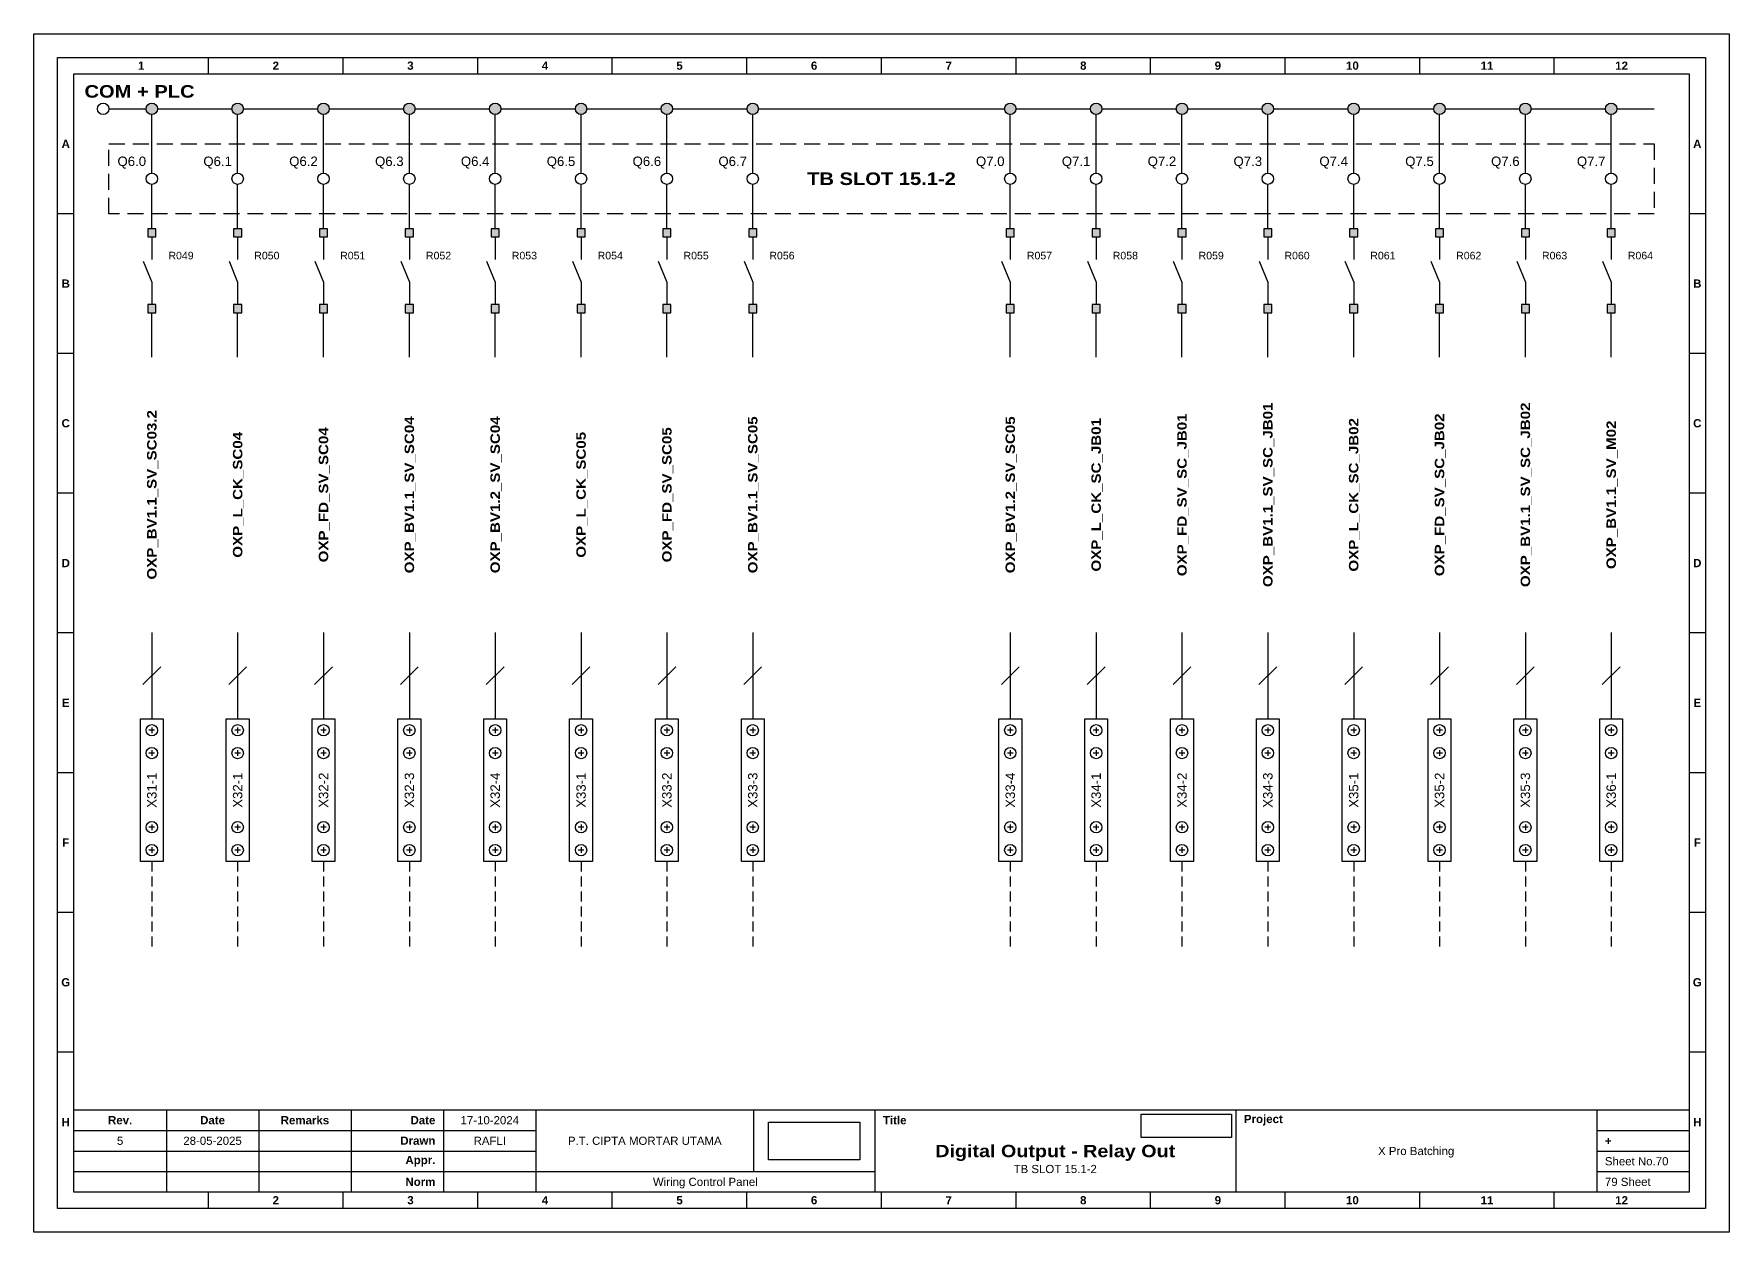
# Model space of a CAD drawing. Header units: millimetres. Extents: x 1512 to 2711, y 1342 to 1994.
# Drawn here: x 1512.4 to 1781.8, y 1572.7 to 1763.1 of the extents above; entities that cross this region are included whole.
import ezdxf
from ezdxf.enums import TextEntityAlignment as Align

# ---------------------------------------------------------------- set-up
doc = ezdxf.new("R2010")
doc.units = ezdxf.units.MM
doc.linetypes.add('HIDDEN', pattern=[9.525, 6.35, -3.175])
doc.styles.add('Bold', font='ariblk.ttf', dxfattribs={"height": 25.4})
doc.styles.get("Standard").update_dxf_attribs({"font": 'arial.ttf'})
picture_1 = doc.add_image_def('image1.png', size_in_pixel=(2048, 847))
picture_2 = doc.add_image_def('image2.png', size_in_pixel=(2092, 542))

# ---------------------------------------------------------------- blocks, each defined once
blk = doc.blocks.new('KOP MU PROJECT')
at = {"color": 6, "ltscale": 50}
for p, q in [((27.74, 184.05), (27.74, 186.66)), ((49.13, 184.05), (49.13, 186.66)), ((70.51, 184.05), (70.51, 186.66)), ((91.89, 184.05), (91.89, 186.66)), ((113.27, 184.05), (113.27, 186.66)), ((134.66, 184.05), (134.66, 186.66)), ((156.04, 184.05), (156.04, 186.66)), ((177.42, 184.05), (177.42, 186.66)), ((198.8, 184.05), (198.8, 186.66)), ((220.19, 184.05), (220.19, 186.66)), ((241.57, 184.05), (241.57, 186.66)), ((6.36, 161.84), (3.75, 161.84)), ((265.59, 161.84), (262.98, 161.84)), ((6.36, 139.63), (3.75, 139.63)), ((265.59, 139.63), (262.98, 139.63)), ((6.36, 117.42), (3.75, 117.42)), ((265.59, 117.42), (262.98, 117.42)), ((6.36, 95.22), (3.75, 95.22)), ((265.59, 95.22), (262.98, 95.22)), ((6.36, 73.01), (3.75, 73.01)), ((265.59, 73.01), (262.98, 73.01)), ((6.36, 50.8), (3.75, 50.8)), ((265.59, 50.8), (262.98, 50.8)), ((6.36, 28.59), (3.75, 28.59)), ((265.59, 28.59), (262.98, 28.59)), ((27.74, 3.75), (27.74, 6.36)), ((49.13, 3.75), (49.13, 6.36)), ((70.51, 3.75), (70.51, 6.36)), ((91.89, 3.75), (91.89, 6.36)), ((113.27, 3.75), (113.27, 6.36)), ((134.66, 3.75), (134.66, 6.36)), ((156.04, 3.75), (156.04, 6.36)), ((177.42, 3.75), (177.42, 6.36)), ((198.8, 3.75), (198.8, 6.36)), ((220.19, 3.75), (220.19, 6.36)), ((241.57, 3.75), (241.57, 6.36))]:
    blk.add_line(p, q, dxfattribs=at)
at = {"ltscale": 50}
for p, q in [((6.36, 19.41), (262.98, 19.41)), ((21.04, 19.41), (21.04, 6.36)), ((35.72, 19.41), (35.72, 6.36)), ((50.41, 19.41), (50.41, 6.36)), ((65.09, 19.41), (65.09, 6.36)), ((79.77, 19.41), (79.77, 6.36)), ((114.35, 19.41), (114.35, 9.62)), ((133.6, 19.41), (133.6, 6.36)), ((190.95, 19.41), (190.95, 6.36)), ((248.3, 19.41), (248.3, 6.36)), ((6.36, 16.15), (79.77, 16.15)), ((248.3, 16.15), (262.98, 16.15)), ((6.36, 12.89), (79.77, 12.89)), ((248.3, 12.89), (262.98, 12.89)), ((6.36, 9.62), (133.6, 9.62)), ((248.3, 9.62), (262.98, 9.62))]:
    blk.add_line(p, q, dxfattribs=at)
at = {"color": 1, "ltscale": 50}
blk.add_lwpolyline([(269.34, 0), (0, 0), (0, 190.41), (269.34, 190.41)], close=True, dxfattribs=at)
at = {"color": 6, "ltscale": 50}
for points in [[(265.59, 3.75), (3.75, 3.75), (3.75, 186.66), (265.59, 186.66)], [(262.98, 6.36), (6.36, 6.36), (6.36, 184.05), (262.98, 184.05)]]:
    blk.add_lwpolyline(points, close=True, dxfattribs=at)
at = {"ltscale": 50, "char_height": 1.305, "attachment_point": 4}
for s, width, heights, insert in [('\\pxqc;{\\fArial|b1|i0|c0|p34;1}', 21.3825, [2.51], (6.36, 185.36)), ('\\pxqc;{\\fArial|b1|i0|c0|p34;2}', 21.3825, [2.51], (27.74, 185.36)), ('\\pxqc;{\\fArial|b1|i0|c0|p34;3}', 21.3825, [2.51], (49.13, 185.36)), ('\\pxqc;{\\fArial|b1|i0|c0|p34;4}', 21.3825, [2.51], (70.51, 185.36)), ('\\pxqc;{\\fArial|b1|i0|c0|p34;5}', 21.3825, [2.51], (91.89, 185.36)), ('\\pxqc;{\\fArial|b1|i0|c0|p34;6}', 21.3825, [2.51], (113.27, 185.36)), ('\\pxqc;{\\fArial|b1|i0|c0|p34;7}', 21.3825, [2.51], (134.66, 185.36)), ('\\pxqc;{\\fArial|b1|i0|c0|p34;8}', 21.3825, [2.51], (156.04, 185.36)), ('\\pxqc;{\\fArial|b1|i0|c0|p34;9}', 21.3825, [2.51], (177.42, 185.36)), ('\\pxqc;{\\fArial|b1|i0|c0|p34;10}', 21.3825, [2.51], (198.8, 185.36)), ('\\pxqc;{\\fArial|b1|i0|c0|p34;11}', 21.3825, [2.51], (220.19, 185.36)), ('\\pxqc;{\\fArial|b1|i0|c0|p34;12}', 21.3825, [2.51], (241.57, 185.36)), ('\\pxqc;{\\fArial|b1|i0|c0|p34;A}', 2.61, [2.51], (3.75, 172.95)), ('\\pxqc;{\\fArial|b1|i0|c0|p34;A}', 2.61, [2.51], (262.98, 172.95)), ('\\pxqc;{\\fArial|b1|i0|c0|p34;B}', 2.61, [2.51], (3.75, 150.74)), ('\\pxqc;{\\fArial|b1|i0|c0|p34;B}', 2.61, [2.51], (262.98, 150.74)), ('\\pxqc;{\\fArial|b1|i0|c0|p34;C}', 2.61, [2.51], (3.75, 128.53)), ('\\pxqc;{\\fArial|b1|i0|c0|p34;C}', 2.61, [2.51], (262.98, 128.53)), ('\\pxqc;{\\fArial|b1|i0|c0|p34;D}', 2.61, [2.51], (3.75, 106.32)), ('\\pxqc;{\\fArial|b1|i0|c0|p34;D}', 2.61, [2.51], (262.98, 106.32)), ('\\pxqc;{\\fArial|b1|i0|c0|p34;E}', 2.61, [2.51], (3.75, 84.11)), ('\\pxqc;{\\fArial|b1|i0|c0|p34;E}', 2.61, [2.51], (262.98, 84.11)), ('\\pxqc;{\\fArial|b1|i0|c0|p34;F}', 2.61, [2.51], (3.75, 61.9)), ('\\pxqc;{\\fArial|b1|i0|c0|p34;F}', 2.61, [2.51], (262.98, 61.9)), ('\\pxqc;{\\fArial|b1|i0|c0|p34;G}', 2.61, [2.51], (3.75, 39.69)), ('\\pxqc;{\\fArial|b1|i0|c0|p34;G}', 2.61, [2.51], (262.98, 39.69)), ('\\pxqc;{\\fArial|b1|i0|c0|p34;H}', 2.61, [2.51], (3.75, 17.47)), ('\\pxqc;{\\fArial|b1|i0|c0|p34;Rev.}', 14.6811, [2.88], (6.36, 17.78)), ('\\pxqc;{\\fArial|b1|i0|c0|p34;Date}', 14.6811, [2.88], (21.04, 17.78)), ('\\pxqc;{\\fArial|b1|i0|c0|p34;Remarks}', 14.6811, [2.88], (35.72, 17.78)), ('\\pxqr;{\\fArial|b1|i0|c0|p34;Date}', 13.3761, [2.88], (50.41, 17.78)), ('\\pxql;{\\fArial|b1|i0|c0|p34;Title}', 50.2419, [2.88], (134.9, 17.78)), ('\\pxql;{\\fArial|b1|i0|c0|p34;Project}', 50.2419, [2.88], (192.25, 17.78)), ('\\pxqc;{\\fArial|b1|i0|c0|p34;H}', 2.61, [2.51], (262.98, 17.47)), ('\\pxqr;{\\fArial|b1|i0|c0|p34;Drawn}', 13.3761, [2.88], (50.41, 14.52)), ('\\pxql;{\\fArial|b1|i0|c0|p34;+}', 14.6811, [2.88], (249.61, 14.52)), ('\\pxqr;{\\fArial|b1|i0|c0|p34;Appr.}', 13.3761, [2.88], (50.41, 11.26)), ('\\pxqr;{\\fArial|b1|i0|c0|p34;Norm}', 13.3761, [2.88], (50.41, 7.99)), ('\\pxqc;{\\fArial|b1|i0|c0|p34;2}', 21.3825, [2.51], (27.74, 5.06)), ('\\pxqc;{\\fArial|b1|i0|c0|p34;3}', 21.3825, [2.51], (49.13, 5.06)), ('\\pxqc;{\\fArial|b1|i0|c0|p34;4}', 21.3825, [2.51], (70.51, 5.06)), ('\\pxqc;{\\fArial|b1|i0|c0|p34;5}', 21.3825, [2.51], (91.89, 5.06)), ('\\pxqc;{\\fArial|b1|i0|c0|p34;6}', 21.3825, [2.51], (113.27, 5.06)), ('\\pxqc;{\\fArial|b1|i0|c0|p34;7}', 21.3825, [2.51], (134.66, 5.06)), ('\\pxqc;{\\fArial|b1|i0|c0|p34;8}', 21.3825, [2.51], (156.04, 5.06)), ('\\pxqc;{\\fArial|b1|i0|c0|p34;9}', 21.3825, [2.51], (177.42, 5.06)), ('\\pxqc;{\\fArial|b1|i0|c0|p34;10}', 21.3825, [2.51], (198.8, 5.06)), ('\\pxqc;{\\fArial|b1|i0|c0|p34;11}', 21.3825, [2.51], (220.19, 5.06)), ('\\pxqc;{\\fArial|b1|i0|c0|p34;12}', 21.3825, [2.51], (241.57, 5.06))]:
    blk.add_mtext_dynamic_manual_height_columns(s, width=width, gutter_width=0.0326, heights=heights, dxfattribs=dict(at, insert=insert))
at = {"ltscale": 50}
for tag, p in [('DATECREATED', (72.43, 17.78)), ('REV', (13.7, 14.52)), ('REVDATE', (28.38, 14.52)), ('REMARKS', (43.06, 14.52)), ('DRAWN', (72.43, 14.52)), ('COMPANY', (97.06, 14.52)), ('PROJECT', (219.62, 12.89)), ('APPR', (72.43, 11.26)), ('NORM', (72.43, 7.99)), ('DRAWINGCATEGORY', (106.68, 7.99)), ('DESCRIPTION', (162.27, 10.03))]:
    blk.add_attdef(tag, text='', height=1.3, dxfattribs=at).set_placement(p, align=Align.MIDDLE_CENTER)
at = {"ltscale": 50, "style": 'Bold'}
blk.add_attdef('TITLE', text='', height=1.96, dxfattribs=at).set_placement((162.27, 12.89), align=Align.MIDDLE_CENTER)
at = {"ltscale": 50}
for tag, p in [('SHEETNUMBER', (249.61, 11.26)), ('TOTALSHEET', (249.61, 7.99))]:
    blk.add_attdef(tag, text='', height=1.3, dxfattribs=at).set_placement(p, align=Align.MIDDLE_LEFT)
image = blk.add_image(picture_1, insert=(116.72, 11.48), size_in_units=(14.5, 6), dxfattribs=at)
image.dxf.flags = 15
image = blk.add_image(picture_2, insert=(175.94, 15.04), size_in_units=(14.36, 3.72), dxfattribs=at)
image.dxf.flags = 15

msp = doc.modelspace()

# ---------------------------------------------------------------- hatches: boundary and pattern name
at = {"true_color": 0x105689}
h = msp.add_hatch(color=146, dxfattribs=at)
h.dxf.hatch_style = 1
h.paths.add_polyline_path([(1763.95, 1751.15, 1), (1762.14, 1751.15, 1)])
h.paths.add_polyline_path([(1750.31, 1751.15, 1), (1748.5, 1751.15, 1)])
h.paths.add_polyline_path([(1736.67, 1751.15, 1), (1734.86, 1751.15, 1)])
h.paths.add_polyline_path([(1723.03, 1751.15, 1), (1721.22, 1751.15, 1)])
h.paths.add_polyline_path([(1709.39, 1751.15, 1), (1707.58, 1751.15, 1)])
h.paths.add_polyline_path([(1695.75, 1751.15, 1), (1693.94, 1751.15, 1)])
h.paths.add_polyline_path([(1682.11, 1751.15, 1), (1680.3, 1751.15, 1)])
h.paths.add_polyline_path([(1668.47, 1751.15, 1), (1666.66, 1751.15, 1)])
h.paths.add_polyline_path([(1627.56, 1751.15, 1), (1625.74, 1751.15, 1)])
h.paths.add_polyline_path([(1613.92, 1751.15, 1), (1612.1, 1751.15, 1)])
h.paths.add_polyline_path([(1600.28, 1751.15, 1), (1598.46, 1751.15, 1)])
h.paths.add_polyline_path([(1586.64, 1751.15, 1), (1584.82, 1751.15, 1)])
h.paths.add_polyline_path([(1573, 1751.15, 1), (1571.18, 1751.15, 1)])
h.paths.add_polyline_path([(1559.36, 1751.15, 1), (1557.54, 1751.15, 1)])
h.paths.add_polyline_path([(1545.72, 1751.15, 1), (1543.9, 1751.15, 1)])
h.paths.add_polyline_path([(1532.08, 1751.15, 1), (1530.26, 1751.15, 1)])
h = msp.add_hatch(color=256)
h.dxf.hatch_style = 1
h.paths.add_polyline_path([(1530.53, 1732.09), (1530.53, 1730.81), (1531.81, 1730.81), (1531.81, 1732.09)])
h.paths.add_polyline_path([(1530.53, 1718.76), (1531.81, 1718.76), (1531.81, 1720.04), (1530.53, 1720.04)])
h = msp.add_hatch(color=256)
h.dxf.hatch_style = 1
h.paths.add_polyline_path([(1544.17, 1732.09), (1544.17, 1730.81), (1545.45, 1730.81), (1545.45, 1732.09)])
h.paths.add_polyline_path([(1544.17, 1718.76), (1545.45, 1718.76), (1545.45, 1720.04), (1544.17, 1720.04)])
h = msp.add_hatch(color=256)
h.dxf.hatch_style = 1
h.paths.add_polyline_path([(1557.81, 1732.09), (1557.81, 1730.81), (1559.09, 1730.81), (1559.09, 1732.09)])
h.paths.add_polyline_path([(1557.81, 1718.76), (1559.09, 1718.76), (1559.09, 1720.04), (1557.81, 1720.04)])
h = msp.add_hatch(color=256)
h.dxf.hatch_style = 1
h.paths.add_polyline_path([(1571.45, 1732.09), (1571.45, 1730.81), (1572.73, 1730.81), (1572.73, 1732.09)])
h.paths.add_polyline_path([(1571.45, 1718.76), (1572.73, 1718.76), (1572.73, 1720.04), (1571.45, 1720.04)])
h = msp.add_hatch(color=256)
h.dxf.hatch_style = 1
h.paths.add_polyline_path([(1585.09, 1732.09), (1585.09, 1730.81), (1586.37, 1730.81), (1586.37, 1732.09)])
h.paths.add_polyline_path([(1585.09, 1718.76), (1586.37, 1718.76), (1586.37, 1720.04), (1585.09, 1720.04)])
h = msp.add_hatch(color=256)
h.dxf.hatch_style = 1
h.paths.add_polyline_path([(1598.73, 1732.09), (1598.73, 1730.81), (1600.01, 1730.81), (1600.01, 1732.09)])
h.paths.add_polyline_path([(1598.73, 1718.76), (1600.01, 1718.76), (1600.01, 1720.04), (1598.73, 1720.04)])
h = msp.add_hatch(color=256)
h.dxf.hatch_style = 1
h.paths.add_polyline_path([(1612.37, 1732.09), (1612.37, 1730.81), (1613.65, 1730.81), (1613.65, 1732.09)])
h.paths.add_polyline_path([(1612.37, 1718.76), (1613.65, 1718.76), (1613.65, 1720.04), (1612.37, 1720.04)])
h = msp.add_hatch(color=256)
h.dxf.hatch_style = 1
h.paths.add_polyline_path([(1626.01, 1732.09), (1626.01, 1730.81), (1627.29, 1730.81), (1627.29, 1732.09)])
h.paths.add_polyline_path([(1626.01, 1718.76), (1627.29, 1718.76), (1627.29, 1720.04), (1626.01, 1720.04)])
h = msp.add_hatch(color=256)
h.dxf.hatch_style = 1
h.paths.add_polyline_path([(1666.93, 1732.09), (1666.93, 1730.81), (1668.21, 1730.81), (1668.21, 1732.09)])
h.paths.add_polyline_path([(1666.93, 1718.76), (1668.21, 1718.76), (1668.21, 1720.04), (1666.93, 1720.04)])
h = msp.add_hatch(color=256)
h.dxf.hatch_style = 1
h.paths.add_polyline_path([(1680.57, 1732.09), (1680.57, 1730.81), (1681.85, 1730.81), (1681.85, 1732.09)])
h.paths.add_polyline_path([(1680.57, 1718.76), (1681.85, 1718.76), (1681.85, 1720.04), (1680.57, 1720.04)])
h = msp.add_hatch(color=256)
h.dxf.hatch_style = 1
h.paths.add_polyline_path([(1694.21, 1732.09), (1694.21, 1730.81), (1695.49, 1730.81), (1695.49, 1732.09)])
h.paths.add_polyline_path([(1694.21, 1718.76), (1695.49, 1718.76), (1695.49, 1720.04), (1694.21, 1720.04)])
h = msp.add_hatch(color=256)
h.dxf.hatch_style = 1
h.paths.add_polyline_path([(1707.85, 1732.09), (1707.85, 1730.81), (1709.13, 1730.81), (1709.13, 1732.09)])
h.paths.add_polyline_path([(1707.85, 1718.76), (1709.13, 1718.76), (1709.13, 1720.04), (1707.85, 1720.04)])
h = msp.add_hatch(color=256)
h.dxf.hatch_style = 1
h.paths.add_polyline_path([(1721.49, 1732.09), (1721.49, 1730.81), (1722.77, 1730.81), (1722.77, 1732.09)])
h.paths.add_polyline_path([(1721.49, 1718.76), (1722.77, 1718.76), (1722.77, 1720.04), (1721.49, 1720.04)])
h = msp.add_hatch(color=256)
h.dxf.hatch_style = 1
h.paths.add_polyline_path([(1735.13, 1732.09), (1735.13, 1730.81), (1736.41, 1730.81), (1736.41, 1732.09)])
h.paths.add_polyline_path([(1735.13, 1718.76), (1736.41, 1718.76), (1736.41, 1720.04), (1735.13, 1720.04)])
h = msp.add_hatch(color=256)
h.dxf.hatch_style = 1
h.paths.add_polyline_path([(1748.77, 1732.09), (1748.77, 1730.81), (1750.05, 1730.81), (1750.05, 1732.09)])
h.paths.add_polyline_path([(1748.77, 1718.76), (1750.05, 1718.76), (1750.05, 1720.04), (1748.77, 1720.04)])
h = msp.add_hatch(color=256)
h.dxf.hatch_style = 1
h.paths.add_polyline_path([(1762.41, 1732.09), (1762.41, 1730.81), (1763.69, 1730.81), (1763.69, 1732.09)])
h.paths.add_polyline_path([(1762.41, 1718.76), (1763.69, 1718.76), (1763.69, 1720.04), (1762.41, 1720.04)])

# ---------------------------------------------------------------- linework, layer by layer
at = {"color": 146, "true_color": 0x105689}
for p, q in [((1524.35, 1751.15), (1530.26, 1751.15)), ((1532.08, 1751.15), (1543.9, 1751.15)), ((1545.72, 1751.15), (1557.54, 1751.15)), ((1559.36, 1751.15), (1571.18, 1751.15)), ((1573, 1751.15), (1584.82, 1751.15)), ((1586.64, 1751.15), (1598.46, 1751.15)), ((1600.28, 1751.15), (1612.1, 1751.15)), ((1613.92, 1751.15), (1625.74, 1751.15)), ((1627.56, 1751.15), (1666.66, 1751.15)), ((1668.47, 1751.15), (1680.3, 1751.15)), ((1682.11, 1751.15), (1693.94, 1751.15)), ((1695.75, 1751.15), (1707.58, 1751.15)), ((1709.39, 1751.15), (1721.22, 1751.15)), ((1723.03, 1751.15), (1734.86, 1751.15)), ((1736.67, 1751.15), (1748.5, 1751.15)), ((1750.31, 1751.15), (1762.14, 1751.15)), ((1763.95, 1751.15), (1769.87, 1751.15)), ((1531.17, 1740.95), (1531.17, 1750.24)), ((1544.81, 1740.95), (1544.81, 1750.24)), ((1558.45, 1740.95), (1558.45, 1750.24)), ((1572.09, 1740.95), (1572.09, 1750.24)), ((1585.73, 1740.95), (1585.73, 1750.24)), ((1599.37, 1740.95), (1599.37, 1750.24)), ((1613.01, 1740.95), (1613.01, 1750.24)), ((1626.65, 1740.95), (1626.65, 1750.24)), ((1667.57, 1740.95), (1667.57, 1750.24)), ((1681.21, 1740.95), (1681.21, 1750.24)), ((1694.85, 1740.95), (1694.85, 1750.24)), ((1708.49, 1740.95), (1708.49, 1750.24)), ((1722.13, 1740.95), (1722.13, 1750.24)), ((1735.77, 1740.95), (1735.77, 1750.24)), ((1749.41, 1740.95), (1749.41, 1750.24)), ((1763.05, 1740.95), (1763.05, 1750.24)), ((1531.17, 1732.09), (1531.17, 1739.14)), ((1544.81, 1732.09), (1544.81, 1739.14)), ((1558.45, 1732.09), (1558.45, 1739.14)), ((1572.09, 1732.09), (1572.09, 1739.14)), ((1585.73, 1732.09), (1585.73, 1739.14)), ((1599.37, 1732.09), (1599.37, 1739.14)), ((1613.01, 1732.09), (1613.01, 1739.14)), ((1626.65, 1732.09), (1626.65, 1739.14)), ((1667.57, 1732.09), (1667.57, 1739.14)), ((1681.21, 1732.09), (1681.21, 1739.14)), ((1694.85, 1732.09), (1694.85, 1739.14)), ((1708.49, 1732.09), (1708.49, 1739.14)), ((1722.13, 1732.09), (1722.13, 1739.14)), ((1735.77, 1732.09), (1735.77, 1739.14)), ((1749.41, 1732.09), (1749.41, 1739.14)), ((1763.05, 1732.09), (1763.05, 1739.14)), ((1531.17, 1711.7), (1531.17, 1718.76)), ((1544.81, 1711.7), (1544.81, 1718.76)), ((1558.45, 1711.7), (1558.45, 1718.76)), ((1572.09, 1711.7), (1572.09, 1718.76)), ((1585.73, 1711.7), (1585.73, 1718.76)), ((1599.37, 1711.7), (1599.37, 1718.76)), ((1613.01, 1711.7), (1613.01, 1718.76)), ((1626.65, 1711.7), (1626.65, 1718.76)), ((1667.57, 1711.7), (1667.57, 1718.76)), ((1681.21, 1711.7), (1681.21, 1718.76)), ((1694.85, 1711.7), (1694.85, 1718.76)), ((1708.49, 1711.7), (1708.49, 1718.76)), ((1722.13, 1711.7), (1722.13, 1718.76)), ((1735.77, 1711.7), (1735.77, 1718.76)), ((1749.41, 1711.7), (1749.41, 1718.76)), ((1763.05, 1711.7), (1763.05, 1718.76)), ((1531.17, 1667.94), (1531.17, 1654.22)), ((1544.81, 1667.94), (1544.81, 1654.22)), ((1558.45, 1667.94), (1558.45, 1654.22)), ((1572.09, 1667.94), (1572.09, 1654.22)), ((1585.73, 1667.94), (1585.73, 1654.22)), ((1599.37, 1667.94), (1599.37, 1654.22)), ((1613.01, 1667.94), (1613.01, 1654.22)), ((1626.65, 1667.94), (1626.65, 1654.22)), ((1667.57, 1667.94), (1667.57, 1654.22)), ((1681.21, 1667.94), (1681.21, 1654.22)), ((1694.85, 1667.94), (1694.85, 1654.22)), ((1708.49, 1667.94), (1708.49, 1654.22)), ((1722.13, 1667.94), (1722.13, 1654.22)), ((1735.77, 1667.94), (1735.77, 1654.22)), ((1749.41, 1667.94), (1749.41, 1654.22)), ((1763.05, 1667.94), (1763.05, 1654.22)), ((1529.76, 1659.66), (1532.59, 1662.49)), ((1543.4, 1659.66), (1546.22, 1662.49)), ((1557.04, 1659.66), (1559.86, 1662.49)), ((1570.68, 1659.66), (1573.5, 1662.49)), ((1584.32, 1659.66), (1587.14, 1662.49)), ((1597.96, 1659.66), (1600.78, 1662.49)), ((1611.6, 1659.66), (1614.42, 1662.49)), ((1625.23, 1659.66), (1628.06, 1662.49)), ((1666.15, 1659.66), (1668.98, 1662.49)), ((1679.79, 1659.66), (1682.62, 1662.49)), ((1693.43, 1659.66), (1696.26, 1662.49)), ((1707.07, 1659.66), (1709.9, 1662.49)), ((1720.71, 1659.66), (1723.54, 1662.49)), ((1734.35, 1659.66), (1737.18, 1662.49)), ((1747.99, 1659.66), (1750.82, 1662.49)), ((1761.63, 1659.66), (1764.46, 1662.49))]:
    msp.add_line(p, q, dxfattribs=at)
at = {"ltscale": 50}
for p, q in [((1531.17, 1730.81), (1531.17, 1727.22)), ((1544.81, 1730.81), (1544.81, 1727.22)), ((1558.45, 1730.81), (1558.45, 1727.22)), ((1572.09, 1730.81), (1572.09, 1727.22)), ((1585.73, 1730.81), (1585.73, 1727.22)), ((1599.37, 1730.81), (1599.37, 1727.22)), ((1613.01, 1730.81), (1613.01, 1727.22)), ((1626.65, 1730.81), (1626.65, 1727.22)), ((1667.57, 1730.81), (1667.57, 1727.22)), ((1681.21, 1730.81), (1681.21, 1727.22)), ((1694.85, 1730.81), (1694.85, 1727.22)), ((1708.49, 1730.81), (1708.49, 1727.22)), ((1722.13, 1730.81), (1722.13, 1727.22)), ((1735.77, 1730.81), (1735.77, 1727.22)), ((1749.41, 1730.81), (1749.41, 1727.22)), ((1763.05, 1730.81), (1763.05, 1727.22)), ((1529.8, 1726.94), (1531.17, 1723.63)), ((1543.44, 1726.94), (1544.81, 1723.63)), ((1557.08, 1726.94), (1558.45, 1723.63)), ((1570.72, 1726.94), (1572.09, 1723.63)), ((1584.36, 1726.94), (1585.73, 1723.63)), ((1598, 1726.94), (1599.37, 1723.63)), ((1611.64, 1726.94), (1613.01, 1723.63)), ((1625.28, 1726.94), (1626.65, 1723.63)), ((1666.19, 1726.94), (1667.57, 1723.63)), ((1679.83, 1726.94), (1681.21, 1723.63)), ((1693.47, 1726.94), (1694.85, 1723.63)), ((1707.11, 1726.94), (1708.49, 1723.63)), ((1720.75, 1726.94), (1722.13, 1723.63)), ((1734.39, 1726.94), (1735.77, 1723.63)), ((1748.03, 1726.94), (1749.41, 1723.63)), ((1761.67, 1726.94), (1763.05, 1723.63)), ((1531.17, 1723.63), (1531.17, 1720.04)), ((1544.81, 1723.63), (1544.81, 1720.04)), ((1558.45, 1723.63), (1558.45, 1720.04)), ((1572.09, 1723.63), (1572.09, 1720.04)), ((1585.73, 1723.63), (1585.73, 1720.04)), ((1599.37, 1723.63), (1599.37, 1720.04)), ((1613.01, 1723.63), (1613.01, 1720.04)), ((1626.65, 1723.63), (1626.65, 1720.04)), ((1667.57, 1723.63), (1667.57, 1720.04)), ((1681.21, 1723.63), (1681.21, 1720.04)), ((1694.85, 1723.63), (1694.85, 1720.04)), ((1708.49, 1723.63), (1708.49, 1720.04)), ((1722.13, 1723.63), (1722.13, 1720.04)), ((1735.77, 1723.63), (1735.77, 1720.04)), ((1749.41, 1723.63), (1749.41, 1720.04)), ((1763.05, 1723.63), (1763.05, 1720.04))]:
    msp.add_line(p, q, dxfattribs=at)
at = {"color": 6}
for p, q in [((1531.62, 1652.4), (1530.72, 1652.4)), ((1531.17, 1652.86), (1531.17, 1651.95)), ((1545.26, 1652.4), (1544.36, 1652.4)), ((1544.81, 1652.86), (1544.81, 1651.95)), ((1558.9, 1652.4), (1558, 1652.4)), ((1558.45, 1652.86), (1558.45, 1651.95)), ((1572.54, 1652.4), (1571.64, 1652.4)), ((1572.09, 1652.86), (1572.09, 1651.95)), ((1586.18, 1652.4), (1585.28, 1652.4)), ((1585.73, 1652.86), (1585.73, 1651.95)), ((1599.82, 1652.4), (1598.92, 1652.4)), ((1599.37, 1652.86), (1599.37, 1651.95)), ((1613.46, 1652.4), (1612.56, 1652.4)), ((1613.01, 1652.86), (1613.01, 1651.95)), ((1627.1, 1652.4), (1626.2, 1652.4)), ((1626.65, 1652.86), (1626.65, 1651.95)), ((1668.02, 1652.4), (1667.11, 1652.4)), ((1667.57, 1652.86), (1667.57, 1651.95)), ((1681.66, 1652.4), (1680.75, 1652.4)), ((1681.21, 1652.86), (1681.21, 1651.95)), ((1695.3, 1652.4), (1694.39, 1652.4)), ((1694.85, 1652.86), (1694.85, 1651.95)), ((1708.94, 1652.4), (1708.03, 1652.4)), ((1708.49, 1652.86), (1708.49, 1651.95)), ((1722.58, 1652.4), (1721.67, 1652.4)), ((1722.13, 1652.86), (1722.13, 1651.95)), ((1736.22, 1652.4), (1735.31, 1652.4)), ((1735.77, 1652.86), (1735.77, 1651.95)), ((1749.86, 1652.4), (1748.95, 1652.4)), ((1749.41, 1652.86), (1749.41, 1651.95)), ((1763.5, 1652.4), (1762.59, 1652.4)), ((1763.05, 1652.86), (1763.05, 1651.95)), ((1531.62, 1648.78), (1530.72, 1648.78)), ((1531.17, 1649.23), (1531.17, 1648.32)), ((1545.26, 1648.78), (1544.36, 1648.78)), ((1544.81, 1649.23), (1544.81, 1648.32)), ((1558.9, 1648.78), (1558, 1648.78)), ((1558.45, 1649.23), (1558.45, 1648.32)), ((1572.54, 1648.78), (1571.64, 1648.78)), ((1572.09, 1649.23), (1572.09, 1648.32)), ((1586.18, 1648.78), (1585.28, 1648.78)), ((1585.73, 1649.23), (1585.73, 1648.32)), ((1599.82, 1648.78), (1598.92, 1648.78)), ((1599.37, 1649.23), (1599.37, 1648.32)), ((1613.46, 1648.78), (1612.56, 1648.78)), ((1613.01, 1649.23), (1613.01, 1648.32)), ((1627.1, 1648.78), (1626.2, 1648.78)), ((1626.65, 1649.23), (1626.65, 1648.32)), ((1668.02, 1648.78), (1667.11, 1648.78)), ((1667.57, 1649.23), (1667.57, 1648.32)), ((1681.66, 1648.78), (1680.75, 1648.78)), ((1681.21, 1649.23), (1681.21, 1648.32)), ((1695.3, 1648.78), (1694.39, 1648.78)), ((1694.85, 1649.23), (1694.85, 1648.32)), ((1708.94, 1648.78), (1708.03, 1648.78)), ((1708.49, 1649.23), (1708.49, 1648.32)), ((1722.58, 1648.78), (1721.67, 1648.78)), ((1722.13, 1649.23), (1722.13, 1648.32)), ((1736.22, 1648.78), (1735.31, 1648.78)), ((1735.77, 1649.23), (1735.77, 1648.32)), ((1749.86, 1648.78), (1748.95, 1648.78)), ((1749.41, 1649.23), (1749.41, 1648.32)), ((1763.5, 1648.78), (1762.59, 1648.78)), ((1763.05, 1649.23), (1763.05, 1648.32)), ((1531.62, 1636.99), (1530.72, 1636.99)), ((1531.17, 1637.44), (1531.17, 1636.54)), ((1545.26, 1636.99), (1544.36, 1636.99)), ((1544.81, 1637.44), (1544.81, 1636.54)), ((1558.9, 1636.99), (1558, 1636.99)), ((1558.45, 1637.44), (1558.45, 1636.54)), ((1572.54, 1636.99), (1571.64, 1636.99)), ((1572.09, 1637.44), (1572.09, 1636.54)), ((1586.18, 1636.99), (1585.28, 1636.99)), ((1585.73, 1637.44), (1585.73, 1636.54)), ((1599.82, 1636.99), (1598.92, 1636.99)), ((1599.37, 1637.44), (1599.37, 1636.54)), ((1613.46, 1636.99), (1612.56, 1636.99)), ((1613.01, 1637.44), (1613.01, 1636.54)), ((1627.1, 1636.99), (1626.2, 1636.99)), ((1626.65, 1637.44), (1626.65, 1636.54)), ((1668.02, 1636.99), (1667.11, 1636.99)), ((1667.57, 1637.44), (1667.57, 1636.54)), ((1681.66, 1636.99), (1680.75, 1636.99)), ((1681.21, 1637.44), (1681.21, 1636.54)), ((1695.3, 1636.99), (1694.39, 1636.99)), ((1694.85, 1637.44), (1694.85, 1636.54)), ((1708.94, 1636.99), (1708.03, 1636.99)), ((1708.49, 1637.44), (1708.49, 1636.54)), ((1722.58, 1636.99), (1721.67, 1636.99)), ((1722.13, 1637.44), (1722.13, 1636.54)), ((1736.22, 1636.99), (1735.31, 1636.99)), ((1735.77, 1637.44), (1735.77, 1636.54)), ((1749.86, 1636.99), (1748.95, 1636.99)), ((1749.41, 1637.44), (1749.41, 1636.54)), ((1763.5, 1636.99), (1762.59, 1636.99)), ((1763.05, 1637.44), (1763.05, 1636.54)), ((1531.62, 1633.36), (1530.72, 1633.36)), ((1531.17, 1633.82), (1531.17, 1632.91)), ((1545.26, 1633.36), (1544.36, 1633.36)), ((1544.81, 1633.82), (1544.81, 1632.91)), ((1558.9, 1633.36), (1558, 1633.36)), ((1558.45, 1633.82), (1558.45, 1632.91)), ((1572.54, 1633.36), (1571.64, 1633.36)), ((1572.09, 1633.82), (1572.09, 1632.91)), ((1586.18, 1633.36), (1585.28, 1633.36)), ((1585.73, 1633.82), (1585.73, 1632.91)), ((1599.82, 1633.36), (1598.92, 1633.36)), ((1599.37, 1633.82), (1599.37, 1632.91)), ((1613.46, 1633.36), (1612.56, 1633.36)), ((1613.01, 1633.82), (1613.01, 1632.91)), ((1627.1, 1633.36), (1626.2, 1633.36)), ((1626.65, 1633.82), (1626.65, 1632.91)), ((1668.02, 1633.36), (1667.11, 1633.36)), ((1667.57, 1633.82), (1667.57, 1632.91)), ((1681.66, 1633.36), (1680.75, 1633.36)), ((1681.21, 1633.82), (1681.21, 1632.91)), ((1695.3, 1633.36), (1694.39, 1633.36)), ((1694.85, 1633.82), (1694.85, 1632.91)), ((1708.94, 1633.36), (1708.03, 1633.36)), ((1708.49, 1633.82), (1708.49, 1632.91)), ((1722.58, 1633.36), (1721.67, 1633.36)), ((1722.13, 1633.82), (1722.13, 1632.91)), ((1736.22, 1633.36), (1735.31, 1633.36)), ((1735.77, 1633.82), (1735.77, 1632.91)), ((1749.86, 1633.36), (1748.95, 1633.36)), ((1749.41, 1633.82), (1749.41, 1632.91)), ((1763.5, 1633.36), (1762.59, 1633.36)), ((1763.05, 1633.82), (1763.05, 1632.91))]:
    msp.add_line(p, q, dxfattribs=at)
at = {"color": 146, "linetype": 'HIDDEN', "ltscale": 0.25, "true_color": 0x105689}
for p, q in [((1531.17, 1631.55), (1531.17, 1617.83)), ((1544.81, 1631.55), (1544.81, 1617.83)), ((1558.45, 1631.55), (1558.45, 1617.83)), ((1572.09, 1631.55), (1572.09, 1617.83)), ((1585.73, 1631.55), (1585.73, 1617.83)), ((1599.37, 1631.55), (1599.37, 1617.83)), ((1613.01, 1631.55), (1613.01, 1617.83)), ((1626.65, 1631.55), (1626.65, 1617.83)), ((1667.57, 1631.55), (1667.57, 1617.83)), ((1681.21, 1631.55), (1681.21, 1617.83)), ((1694.85, 1631.55), (1694.85, 1617.83)), ((1708.49, 1631.55), (1708.49, 1617.83)), ((1722.13, 1631.55), (1722.13, 1617.83)), ((1735.77, 1631.55), (1735.77, 1617.83)), ((1749.41, 1631.55), (1749.41, 1617.83)), ((1763.05, 1631.55), (1763.05, 1617.83))]:
    msp.add_line(p, q, dxfattribs=at)
at = {"linetype": 'HIDDEN', "ltscale": 0.4}
msp.add_lwpolyline([(1524.35, 1745.6), (1769.87, 1745.6), (1769.87, 1734.49), (1524.35, 1734.49)], close=True, dxfattribs=at)
at = {"ltscale": 500}
for points in [[(1530.53, 1730.81), (1531.81, 1730.81), (1531.81, 1732.09), (1530.53, 1732.09)], [(1544.17, 1730.81), (1545.45, 1730.81), (1545.45, 1732.09), (1544.17, 1732.09)], [(1557.81, 1730.81), (1559.09, 1730.81), (1559.09, 1732.09), (1557.81, 1732.09)], [(1571.45, 1730.81), (1572.73, 1730.81), (1572.73, 1732.09), (1571.45, 1732.09)], [(1585.09, 1730.81), (1586.37, 1730.81), (1586.37, 1732.09), (1585.09, 1732.09)], [(1598.73, 1730.81), (1600.01, 1730.81), (1600.01, 1732.09), (1598.73, 1732.09)], [(1612.37, 1730.81), (1613.65, 1730.81), (1613.65, 1732.09), (1612.37, 1732.09)], [(1626.01, 1730.81), (1627.29, 1730.81), (1627.29, 1732.09), (1626.01, 1732.09)], [(1666.93, 1730.81), (1668.21, 1730.81), (1668.21, 1732.09), (1666.93, 1732.09)], [(1680.57, 1730.81), (1681.85, 1730.81), (1681.85, 1732.09), (1680.57, 1732.09)], [(1694.21, 1730.81), (1695.49, 1730.81), (1695.49, 1732.09), (1694.21, 1732.09)], [(1707.85, 1730.81), (1709.13, 1730.81), (1709.13, 1732.09), (1707.85, 1732.09)], [(1721.49, 1730.81), (1722.77, 1730.81), (1722.77, 1732.09), (1721.49, 1732.09)], [(1735.13, 1730.81), (1736.41, 1730.81), (1736.41, 1732.09), (1735.13, 1732.09)], [(1748.77, 1730.81), (1750.05, 1730.81), (1750.05, 1732.09), (1748.77, 1732.09)], [(1762.41, 1730.81), (1763.69, 1730.81), (1763.69, 1732.09), (1762.41, 1732.09)], [(1530.53, 1718.76), (1531.81, 1718.76), (1531.81, 1720.04), (1530.53, 1720.04)], [(1544.17, 1718.76), (1545.45, 1718.76), (1545.45, 1720.04), (1544.17, 1720.04)], [(1557.81, 1718.76), (1559.09, 1718.76), (1559.09, 1720.04), (1557.81, 1720.04)], [(1571.45, 1718.76), (1572.73, 1718.76), (1572.73, 1720.04), (1571.45, 1720.04)], [(1585.09, 1718.76), (1586.37, 1718.76), (1586.37, 1720.04), (1585.09, 1720.04)], [(1598.73, 1718.76), (1600.01, 1718.76), (1600.01, 1720.04), (1598.73, 1720.04)], [(1612.37, 1718.76), (1613.65, 1718.76), (1613.65, 1720.04), (1612.37, 1720.04)], [(1626.01, 1718.76), (1627.29, 1718.76), (1627.29, 1720.04), (1626.01, 1720.04)], [(1666.93, 1718.76), (1668.21, 1718.76), (1668.21, 1720.04), (1666.93, 1720.04)], [(1680.57, 1718.76), (1681.85, 1718.76), (1681.85, 1720.04), (1680.57, 1720.04)], [(1694.21, 1718.76), (1695.49, 1718.76), (1695.49, 1720.04), (1694.21, 1720.04)], [(1707.85, 1718.76), (1709.13, 1718.76), (1709.13, 1720.04), (1707.85, 1720.04)], [(1721.49, 1718.76), (1722.77, 1718.76), (1722.77, 1720.04), (1721.49, 1720.04)], [(1735.13, 1718.76), (1736.41, 1718.76), (1736.41, 1720.04), (1735.13, 1720.04)], [(1748.77, 1718.76), (1750.05, 1718.76), (1750.05, 1720.04), (1748.77, 1720.04)], [(1762.41, 1718.76), (1763.69, 1718.76), (1763.69, 1720.04), (1762.41, 1720.04)]]:
    msp.add_lwpolyline(points, close=True, dxfattribs=at)
at = {"color": 6}
for points in [[(1529.36, 1654.22), (1532.98, 1654.22), (1532.98, 1631.55), (1529.36, 1631.55)], [(1543, 1654.22), (1546.62, 1654.22), (1546.62, 1631.55), (1543, 1631.55)], [(1556.64, 1654.22), (1560.26, 1654.22), (1560.26, 1631.55), (1556.64, 1631.55)], [(1570.28, 1654.22), (1573.9, 1654.22), (1573.9, 1631.55), (1570.28, 1631.55)], [(1583.92, 1654.22), (1587.54, 1654.22), (1587.54, 1631.55), (1583.92, 1631.55)], [(1597.56, 1654.22), (1601.18, 1654.22), (1601.18, 1631.55), (1597.56, 1631.55)], [(1611.2, 1654.22), (1614.82, 1654.22), (1614.82, 1631.55), (1611.2, 1631.55)], [(1624.84, 1654.22), (1628.46, 1654.22), (1628.46, 1631.55), (1624.84, 1631.55)], [(1665.76, 1654.22), (1669.38, 1654.22), (1669.38, 1631.55), (1665.76, 1631.55)], [(1679.39, 1654.22), (1683.02, 1654.22), (1683.02, 1631.55), (1679.39, 1631.55)], [(1693.03, 1654.22), (1696.66, 1654.22), (1696.66, 1631.55), (1693.03, 1631.55)], [(1706.67, 1654.22), (1710.3, 1654.22), (1710.3, 1631.55), (1706.67, 1631.55)], [(1720.31, 1654.22), (1723.94, 1654.22), (1723.94, 1631.55), (1720.31, 1631.55)], [(1733.95, 1654.22), (1737.58, 1654.22), (1737.58, 1631.55), (1733.95, 1631.55)], [(1747.59, 1654.22), (1751.22, 1654.22), (1751.22, 1631.55), (1747.59, 1631.55)], [(1761.23, 1654.22), (1764.86, 1654.22), (1764.86, 1631.55), (1761.23, 1631.55)]]:
    msp.add_lwpolyline(points, close=True, dxfattribs=at)
at = {"color": 146, "ltscale": 500, "true_color": 0x105689}
for centre in [(1523.44, 1751.15), (1531.17, 1751.15), (1544.81, 1751.15), (1558.45, 1751.15), (1572.09, 1751.15), (1585.73, 1751.15), (1599.37, 1751.15), (1613.01, 1751.15), (1626.65, 1751.15), (1667.57, 1751.15), (1681.21, 1751.15), (1694.85, 1751.15), (1708.49, 1751.15), (1722.13, 1751.15), (1735.77, 1751.15), (1749.41, 1751.15), (1763.05, 1751.15), (1531.17, 1740.05), (1544.81, 1740.05), (1558.45, 1740.05), (1572.09, 1740.05), (1585.73, 1740.05), (1599.37, 1740.05), (1613.01, 1740.05), (1626.65, 1740.05), (1667.57, 1740.05), (1681.21, 1740.05), (1694.85, 1740.05), (1708.49, 1740.05), (1722.13, 1740.05), (1735.77, 1740.05), (1749.41, 1740.05), (1763.05, 1740.05)]:
    msp.add_circle(centre, 0.907, dxfattribs=at)
at = {"color": 6, "ltscale": 500}
for centre in [(1531.17, 1652.4), (1544.81, 1652.4), (1558.45, 1652.4), (1572.09, 1652.4), (1585.73, 1652.4), (1599.37, 1652.4), (1613.01, 1652.4), (1626.65, 1652.4), (1667.57, 1652.4), (1681.21, 1652.4), (1694.85, 1652.4), (1708.49, 1652.4), (1722.13, 1652.4), (1735.77, 1652.4), (1749.41, 1652.4), (1763.05, 1652.4), (1531.17, 1648.78), (1544.81, 1648.78), (1558.45, 1648.78), (1572.09, 1648.78), (1585.73, 1648.78), (1599.37, 1648.78), (1613.01, 1648.78), (1626.65, 1648.78), (1667.57, 1648.78), (1681.21, 1648.78), (1694.85, 1648.78), (1708.49, 1648.78), (1722.13, 1648.78), (1735.77, 1648.78), (1749.41, 1648.78), (1763.05, 1648.78), (1531.17, 1636.99), (1544.81, 1636.99), (1558.45, 1636.99), (1572.09, 1636.99), (1585.73, 1636.99), (1599.37, 1636.99), (1613.01, 1636.99), (1626.65, 1636.99), (1667.57, 1636.99), (1681.21, 1636.99), (1694.85, 1636.99), (1708.49, 1636.99), (1722.13, 1636.99), (1735.77, 1636.99), (1749.41, 1636.99), (1763.05, 1636.99), (1531.17, 1633.36), (1544.81, 1633.36), (1558.45, 1633.36), (1572.09, 1633.36), (1585.73, 1633.36), (1599.37, 1633.36), (1613.01, 1633.36), (1626.65, 1633.36), (1667.57, 1633.36), (1681.21, 1633.36), (1694.85, 1633.36), (1708.49, 1633.36), (1722.13, 1633.36), (1735.77, 1633.36), (1749.41, 1633.36), (1763.05, 1633.36)]:
    msp.add_circle(centre, 0.907, dxfattribs=at)

# ---------------------------------------------------------------- block references
msp.add_blockref('KOP MU PROJECT', (1512.44, 1572.65)).add_auto_attribs({'DESCRIPTION': 'TB SLOT 15.1-2', 'TITLE': 'Digital Output - Relay Out', 'PROJECT': 'X Pro Batching', 'COMPANY': 'P.T. CIPTA MORTAR UTAMA', 'DRAWINGCATEGORY': 'Wiring Control Panel', 'DRAWN': 'RAFLI', 'DATECREATED': '17-10-2024', 'REVDATE': '28-05-2025', 'REV': '5', 'SHEETNUMBER': 'Sheet No.70', 'TOTALSHEET': '79 Sheet'})

# ---------------------------------------------------------------- texts
at = {"ltscale": 500, "style": 'Bold'}
msp.add_text('COM + PLC', height=2, dxfattribs=at).set_placement((1520.47, 1753.93), align=Align.MIDDLE_LEFT)
at = {"ltscale": 500}
for s, p in [('Q6.0', (1530.26, 1742.82)), ('Q6.1', (1543.9, 1742.82)), ('Q6.2', (1557.54, 1742.82)), ('Q6.3', (1571.18, 1742.82)), ('Q6.4', (1584.82, 1742.82)), ('Q6.5', (1598.46, 1742.82)), ('Q6.6', (1612.1, 1742.82)), ('Q6.7', (1625.74, 1742.82)), ('Q7.0', (1666.66, 1742.82)), ('Q7.1', (1680.3, 1742.82)), ('Q7.2', (1693.94, 1742.82)), ('Q7.3', (1707.58, 1742.82)), ('Q7.4', (1721.22, 1742.82)), ('Q7.5', (1734.86, 1742.82)), ('Q7.6', (1748.5, 1742.82)), ('Q7.7', (1762.14, 1742.82))]:
    msp.add_text(s, height=1.5, dxfattribs=at).set_placement(p, align=Align.MIDDLE_RIGHT)
at = {"ltscale": 500, "style": 'Bold'}
msp.add_text('TB SLOT 15.1-2', height=2, dxfattribs=at).set_placement((1647.11, 1740.05), align=Align.MIDDLE_CENTER)
at = {"ltscale": 500}
for s, p in [('R049', (1533.81, 1727.84)), ('R050', (1547.45, 1727.84)), ('R051', (1561.09, 1727.84)), ('R052', (1574.73, 1727.84)), ('R053', (1588.37, 1727.84)), ('R054', (1602.01, 1727.84)), ('R055', (1615.65, 1727.84)), ('R056', (1629.29, 1727.84)), ('R057', (1670.21, 1727.84)), ('R058', (1683.85, 1727.84)), ('R059', (1697.49, 1727.84)), ('R060', (1711.13, 1727.84)), ('R061', (1724.77, 1727.84)), ('R062', (1738.41, 1727.84)), ('R063', (1752.05, 1727.84)), ('R064', (1765.69, 1727.84))]:
    msp.add_text(s, height=1.2, dxfattribs=at).set_placement(p, align=Align.MIDDLE_LEFT)
at = {"ltscale": 500, "style": 'Bold'}
for s, p in [('OXP_BV1.1_SV_SC03.2', (1531.17, 1689.82)), ('OXP_BV1.1_SV_SC04', (1572.09, 1689.82)), ('OXP_BV1.2_SV_SC04', (1585.73, 1689.82)), ('OXP_FD_SV_SC_JB01', (1694.85, 1689.82)), ('OXP_BV1.1_SV_SC_JB01', (1708.49, 1689.82)), ('OXP_FD_SV_SC_JB02', (1735.77, 1689.82)), ('OXP_BV1.1_SV_SC_JB02', (1749.41, 1689.82)), ('OXP_L_CK_SC04', (1544.81, 1689.82)), ('OXP_FD_SV_SC04', (1558.45, 1689.82)), ('OXP_L_CK_SC05', (1599.37, 1689.82)), ('OXP_FD_SV_SC05', (1613.01, 1689.82)), ('OXP_BV1.1_SV_SC05', (1626.65, 1689.82)), ('OXP_BV1.2_SV_SC05', (1667.57, 1689.82)), ('OXP_L_CK_SC_JB01', (1681.21, 1689.82)), ('OXP_L_CK_SC_JB02', (1722.13, 1689.82)), ('OXP_BV1.1_SV_M02', (1763.05, 1689.82))]:
    msp.add_text(s, height=1.5, rotation=90, dxfattribs=at).set_placement(p, align=Align.MIDDLE_CENTER)
at = {"ltscale": 500}
for s, p in [('X31-1', (1531.17, 1642.88)), ('X32-1', (1544.81, 1642.88)), ('X32-2', (1558.45, 1642.88)), ('X32-3', (1572.09, 1642.88)), ('X32-4', (1585.73, 1642.88)), ('X33-1', (1599.37, 1642.88)), ('X33-2', (1613.01, 1642.88)), ('X33-3', (1626.65, 1642.88)), ('X33-4', (1667.57, 1642.88)), ('X34-1', (1681.21, 1642.88)), ('X34-2', (1694.85, 1642.88)), ('X34-3', (1708.49, 1642.88)), ('X35-1', (1722.13, 1642.88)), ('X35-2', (1735.77, 1642.88)), ('X35-3', (1749.41, 1642.88)), ('X36-1', (1763.05, 1642.88))]:
    msp.add_text(s, height=1.5, rotation=90, dxfattribs=at).set_placement(p, align=Align.MIDDLE_CENTER)

doc.saveas('drawing.dxf')
